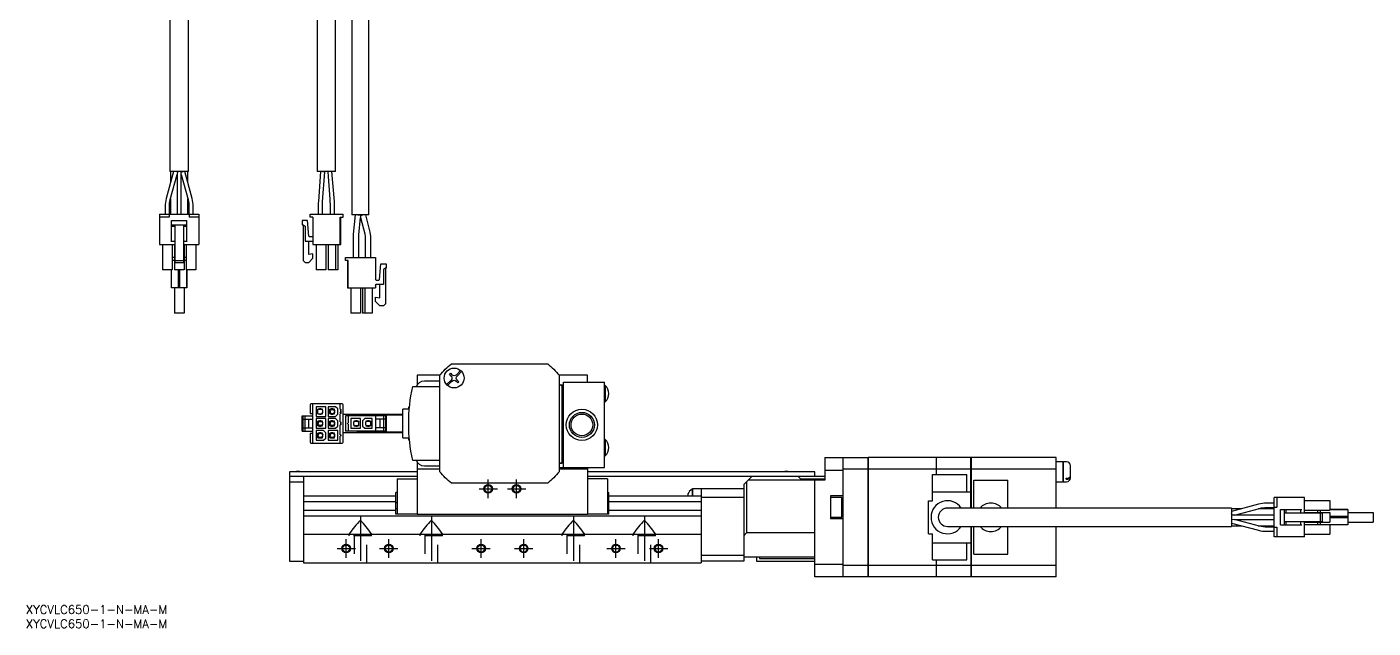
# Model space of a CAD drawing. Extents: x 0 to 964, y -8 to 576.
# Drawn here: x 0.4 to 474.4, y -8 to 203.6 of the extents above; entities that cross this region are included whole.
import ezdxf

# ---------------------------------------------------------------- set-up
doc = ezdxf.new("R2010")
doc.units = 0
doc.header["$LTSCALE"] = 0.5
doc.linetypes.add('CENTER', pattern=[50.8, 31.75, -6.35, 6.35, -6.35])
doc.linetypes.add('DASHED', pattern=[19.05, 12.7, -6.35])
for name, color, linetype in [('MSM_CENTER', 1, 'CENTER'), ('MSM_CONTINUOUS', 7, 'CONTINUOUS'), ('MSM_DASHED', 4, 'DASHED'), ('MSM_NARROW', 5, 'CONTINUOUS'), ('MSM_PART_NUMBER', 7, 'CONTINUOUS')]:
    doc.layers.add(name, color=color, linetype=linetype)
doc.styles.get("Standard").update_dxf_attribs({"font": 'txt.shx', "height": 3, "bigfont": 'bigfont.shx'})

msp = doc.modelspace()

# ---------------------------------------------------------------- linework, layer by layer
at = {"layer": 'MSM_CENTER'}
for p, q in [((162.81, 37.77), (162.81, 44.23)), ((172.81, 37.77), (172.81, 44.23)), ((159.58, 41), (166.04, 41)), ((169.58, 41), (176.04, 41)), ((117.81, 31.5), (117.81, 13)), ((142.81, 31.5), (142.81, 13)), ((192.81, 31.5), (192.81, 13)), ((217.81, 31.5), (217.81, 13)), ((109.58, 20), (116.04, 20)), ((112.81, 16.77), (112.81, 23.23)), ((124.58, 20), (131.04, 20)), ((127.81, 16.77), (127.81, 23.23)), ((157.08, 20), (163.54, 20)), ((160.31, 16.77), (160.31, 23.23)), ((172.08, 20), (178.54, 20)), ((175.31, 16.77), (175.31, 23.23)), ((204.58, 20), (211.04, 20)), ((207.81, 16.77), (207.81, 23.23)), ((219.58, 20), (226.04, 20)), ((222.81, 16.77), (222.81, 23.23))]:
    msp.add_line(p, q, dxfattribs=at)
at = {"layer": 'MSM_CONTINUOUS'}
for p, q in [((50.75, 252.66), (50.75, 152.66)), ((57.25, 152.66), (57.25, 252.66)), ((102.56, 239.66), (102.56, 152.66)), ((109.06, 152.66), (109.06, 239.66)), ((114.81, 232.41), (114.81, 137.41)), ((120.81, 137.41), (120.81, 232.41)), ((51.97, 152.66), (49.43, 143.17)), ((57.25, 152.66), (50.75, 152.66)), ((51, 152.66), (51, 149.03)), ((53.25, 152.66), (53.25, 152.56)), ((53.36, 152.52), (53.25, 151.63)), ((54.75, 137.66), (54.75, 152.66)), ((55.04, 152.66), (54.75, 152.57)), ((58.57, 143.17), (56.03, 152.66)), ((57, 149.03), (57, 152.66)), ((109.06, 152.66), (102.56, 152.66)), ((103.81, 152.66), (103.01, 142.09)), ((104.51, 141.97), (105.31, 152.6)), ((104.56, 152.66), (105.31, 152.6)), ((105.31, 152.6), (105.28, 152.66)), ((106.31, 152.6), (107.08, 142.92)), ((108.65, 142.11), (107.81, 152.66)), ((50.88, 142.78), (53.25, 151.63)), ((53.25, 151.63), (53.25, 137.66)), ((54.75, 151.63), (57.12, 142.78)), ((50.82, 142.56), (50.88, 142.78)), ((51, 143.24), (51, 137.66)), ((57, 137.66), (57, 143.24)), ((107.08, 142.92), (107.18, 140.28)), ((47.1, 137.66), (60.9, 137.66)), ((47.1, 137.66), (47.1, 126.96)), ((49.05, 140.29), (49.05, 137.66)), ((50.5, 137.66), (50.5, 136.66)), ((50.55, 137.66), (50.55, 140.29)), ((57.45, 140.28), (57.45, 137.66)), ((57.5, 137.66), (57.5, 136.66)), ((58.95, 137.66), (58.95, 140.28)), ((60.9, 137.66), (60.9, 126.96)), ((100.11, 137.66), (111.71, 137.66)), ((100.11, 136.66), (100.11, 137.66)), ((102.98, 141.28), (102.98, 137.66)), ((104.48, 137.66), (104.48, 141.28)), ((107.18, 140.28), (107.18, 137.66)), ((108.68, 137.66), (108.68, 141.26)), ((111.71, 136.66), (111.71, 137.66)), ((50.5, 136.66), (47.1, 136.66)), ((51.3, 127.91), (51.3, 135.46)), ((51.3, 135.46), (56.7, 135.46)), ((51.3, 133.96), (56.7, 133.96)), ((51.3, 133.46), (52.5, 133.46)), ((52.5, 133.96), (52.5, 120.66)), ((55.5, 133.96), (55.5, 120.66)), ((55.5, 133.46), (56.7, 133.46)), ((56.7, 127.91), (56.7, 135.46)), ((60.9, 136.66), (57.5, 136.66)), ((97.31, 135.46), (97.31, 133.96)), ((99.22, 135.46), (97.31, 135.46)), ((97.31, 133.96), (97.61, 133.96)), ((97.61, 133.96), (98.31, 133.46)), ((97.61, 133.96), (97.61, 121.36)), ((98.31, 133.46), (98.31, 128.21)), ((99.71, 129.89), (99.22, 135.46)), ((101.11, 136.66), (100.11, 136.66)), ((101.11, 136.66), (101.11, 126.96)), ((110.71, 136.66), (111.71, 136.66)), ((110.71, 126.96), (110.71, 136.66)), ((110.96, 126.96), (110.96, 136.66)), ((120.81, 137.41), (114.81, 137.41)), ((115.95, 137.41), (115.3, 130.6)), ((116.96, 137.41), (117.95, 137.31)), ((117.29, 130.41), (117.87, 136.46)), ((117.81, 137.19), (118.66, 137.41)), ((117.81, 137.19), (117.87, 136.46)), ((117.87, 136.46), (119.35, 130.78)), ((117.94, 137.22), (117.95, 137.31)), ((121.29, 131.28), (119.69, 137.41)), ((51.3, 128.21), (52.5, 128.21)), ((55.5, 128.21), (56.7, 128.21)), ((98.31, 128.21), (100.81, 128.21)), ((99.61, 123.53), (99.61, 128.21)), ((100.81, 129.71), (99.91, 129.71)), ((115.3, 130.6), (115.28, 130.31)), ((115.28, 130.31), (115.28, 122.41)), ((117.28, 130.31), (117.29, 130.41)), ((117.28, 122.41), (117.28, 130.31)), ((119.35, 130.78), (119.48, 129.77)), ((119.48, 129.77), (119.48, 122.41)), ((121.48, 129.77), (121.29, 131.28)), ((121.48, 122.41), (121.48, 129.77)), ((47.1, 126.96), (52.5, 126.96)), ((48.1, 126.96), (48.1, 118.06)), ((51.5, 126.96), (51.5, 118.06)), ((52.3, 126.96), (52.3, 118.06)), ((55.5, 126.96), (60.9, 126.96)), ((55.7, 126.96), (55.7, 118.06)), ((56.5, 126.96), (56.5, 118.06)), ((59.9, 126.96), (59.9, 118.06)), ((101.11, 123.66), (99.61, 123.53)), ((101.11, 126.96), (110.96, 126.96)), ((101.11, 122.16), (101.11, 123.66)), ((102.21, 126.96), (102.21, 118.06)), ((105.61, 126.96), (105.61, 118.06)), ((106.41, 126.96), (106.41, 118.06)), ((109.06, 126.96), (109.06, 118.06)), ((109.81, 126.96), (109.81, 118.06)), ((52.3, 122.41), (51.5, 122.41)), ((52.3, 121.41), (51.5, 121.41)), ((52.5, 121.36), (55.5, 121.36)), ((52.5, 120.66), (55.5, 120.66)), ((56.5, 122.41), (55.7, 122.41)), ((56.5, 121.41), (55.7, 121.41)), ((97.61, 121.36), (98.31, 120.66)), ((98.31, 120.66), (99.61, 120.66)), ((99.61, 120.66), (101.11, 122.16)), ((112.51, 121.41), (112.51, 122.41)), ((112.51, 122.41), (123.11, 122.41)), ((113.51, 121.41), (112.51, 121.41)), ((113.26, 121.41), (113.26, 111.71)), ((113.51, 111.71), (113.51, 121.41)), ((123.11, 122.41), (123.11, 114.76)), ((123.11, 122.41), (123.11, 114.76)), ((124.51, 114.64), (124.99, 120.21)), ((124.99, 120.21), (126.91, 120.21)), ((126.61, 118.71), (125.91, 118.21)), ((126.61, 118.71), (125.91, 118.21)), ((126.91, 118.71), (126.61, 118.71)), ((126.61, 118.71), (126.61, 106.11)), ((126.61, 118.71), (126.61, 106.11)), ((126.91, 120.21), (126.91, 118.71)), ((126.91, 120.21), (126.91, 118.71)), ((51.5, 118.06), (48.1, 118.06)), ((51.3, 111.71), (51.3, 118.06)), ((55.7, 118.06), (52.3, 118.06)), ((53.75, 111.71), (53.75, 118.06)), ((54.25, 111.71), (54.25, 118.06)), ((59.9, 118.06), (56.5, 118.06)), ((56.7, 118.06), (56.7, 114.76)), ((56.7, 114.64), (56.7, 118.06)), ((56.7, 118.06), (56.7, 112.96)), ((56.7, 111.71), (56.7, 118.06)), ((56.7, 114.76), (56.7, 114.46)), ((56.7, 114.46), (56.7, 114.64)), ((105.61, 118.06), (102.21, 118.06)), ((109.81, 118.06), (106.41, 118.06)), ((123.11, 114.75), (123.11, 114.76)), ((123.41, 114.46), (124.31, 114.46)), ((125.91, 118.21), (125.91, 112.96)), ((125.91, 118.21), (125.91, 112.96)), ((56.7, 111.71), (51.3, 111.71)), ((52.3, 111.71), (52.3, 102.81)), ((55.7, 111.71), (55.7, 102.81)), ((55.7, 111.71), (55.7, 102.81)), ((55.7, 111.71), (55.7, 102.81)), ((56.7, 112.96), (56.7, 112.66)), ((56.7, 112.66), (56.7, 111.71)), ((56.7, 111.71), (56.7, 111.71)), ((113.26, 111.71), (123.11, 111.71)), ((114.41, 111.71), (114.41, 102.81)), ((117.81, 111.71), (117.81, 102.81)), ((117.81, 111.71), (117.81, 102.81)), ((118.61, 111.71), (118.61, 102.81)), ((119.36, 111.71), (119.36, 102.81)), ((122.01, 111.71), (122.01, 102.81)), ((122.01, 111.71), (122.01, 102.81)), ((123.11, 112.66), (123.11, 111.71)), ((123.11, 112.66), (123.11, 112.66)), ((123.11, 112.66), (123.11, 111.71)), ((125.91, 112.96), (123.41, 112.96)), ((124.61, 108.28), (124.61, 112.96)), ((123.11, 106.91), (123.11, 108.41)), ((123.11, 108.41), (124.61, 108.28)), ((123.11, 108.41), (124.61, 108.28)), ((124.61, 105.41), (123.11, 106.91)), ((125.91, 105.41), (124.61, 105.41)), ((126.61, 106.11), (125.91, 105.41)), ((126.61, 106.11), (125.91, 105.41)), ((55.7, 102.81), (52.3, 102.81)), ((117.81, 102.81), (114.41, 102.81)), ((122.01, 102.81), (118.61, 102.81)), ((137.81, 81), (137.81, 77.53)), ((145.83, 81), (137.81, 81)), ((145.81, 47.03), (145.81, 80.97)), ((149.15, 81.31), (149.5, 81.66)), ((149.75, 80.71), (149.15, 81.31)), ((149.5, 81.66), (150.1, 81.06)), ((149.84, 85), (183.78, 85)), ((151.51, 81.06), (153.1, 82.65)), ((153.45, 82.29), (151.87, 80.71)), ((197.81, 81), (187.81, 81)), ((187.81, 80.97), (187.81, 47.03)), ((197.81, 78.5), (197.81, 81)), ((136.24, 77), (145.81, 77)), ((140.39, 79), (145.81, 79)), ((148.16, 77.71), (149.75, 79.29)), ((149.44, 78.28), (148.52, 77.35)), ((150.1, 78.94), (149.44, 78.28)), ((152.12, 78.34), (151.51, 78.94)), ((151.87, 79.29), (152.47, 78.69)), ((152.47, 78.69), (152.12, 78.34)), ((188.81, 77), (187.81, 78)), ((189.31, 77.5), (187.81, 77.5)), ((188.81, 50), (188.81, 77)), ((189.31, 77), (188.81, 77)), ((189.31, 48.5), (189.31, 78.5)), ((189.31, 78.5), (203.81, 78.5)), ((203.81, 48.5), (203.81, 78.5)), ((203.97, 77.35), (203.81, 77.35)), ((203.97, 77.35), (203.97, 71.65)), ((189.31, 74.5), (188.81, 74.5)), ((189.31, 72), (188.81, 72)), ((203.81, 71.65), (203.97, 71.65)), ((97.31, 61.3), (97.31, 66.7)), ((97.31, 66.7), (101.11, 66.7)), ((97.61, 61.3), (97.61, 66.7)), ((98.31, 61.3), (98.31, 66.7)), ((100.11, 70.6), (100.11, 67.5)), ((100.11, 67.5), (101.11, 67.5)), ((111.41, 70.9), (100.41, 70.9)), ((101.11, 57.1), (101.11, 70.9)), ((102.21, 69.9), (102.21, 66.5)), ((105.61, 69.9), (102.21, 69.9)), ((102.21, 66.5), (105.61, 66.5)), ((103.36, 69), (102.86, 69)), ((102.86, 67.4), (102.86, 69)), ((104.23, 68.95), (102.86, 68.95)), ((102.86, 67.45), (104.23, 67.45)), ((102.86, 67.4), (103.36, 67.4)), ((103.86, 69.1), (103.36, 69.1)), ((103.36, 68.95), (103.36, 69.1)), ((103.36, 67.45), (103.36, 67.3)), ((103.36, 67.3), (103.86, 67.3)), ((103.86, 68.95), (103.86, 69.1)), ((104.51, 69), (103.86, 69)), ((103.86, 67.3), (103.86, 67.45)), ((103.86, 67.4), (104.51, 67.4)), ((104.61, 68.58), (104.23, 68.95)), ((104.23, 67.45), (104.51, 67.73)), ((104.51, 68.68), (104.51, 69)), ((104.51, 67.73), (104.61, 67.83)), ((104.51, 67.4), (104.51, 67.73)), ((104.61, 67.83), (104.61, 68.58)), ((105.61, 66.5), (105.61, 69.9)), ((109.06, 69.9), (106.41, 69.9)), ((106.41, 69.9), (106.41, 66.5)), ((106.41, 66.5), (109.06, 66.5)), ((107.56, 69), (107.06, 69)), ((107.06, 67.4), (107.06, 69)), ((108.43, 68.95), (107.06, 68.95)), ((107.21, 68.41), (107.06, 67.89)), ((107.06, 67.45), (108.43, 67.45)), ((107.06, 67.4), (107.56, 67.4)), ((108.06, 69.1), (107.56, 69.1)), ((107.56, 68.95), (107.56, 69.1)), ((107.56, 67.45), (107.56, 67.3)), ((107.56, 67.3), (108.06, 67.3)), ((108.06, 68.95), (108.06, 69.1)), ((108.71, 69), (108.06, 69)), ((108.06, 67.3), (108.06, 67.45)), ((108.06, 67.4), (108.71, 67.4)), ((108.81, 68.58), (108.43, 68.95)), ((108.43, 67.45), (108.81, 67.83)), ((108.52, 67.54), (108.65, 67.99)), ((108.71, 68.68), (108.71, 69)), ((108.71, 67.4), (108.71, 67.73)), ((108.81, 67.83), (108.81, 68.58)), ((109.81, 69.15), (109.06, 69.9)), ((109.06, 66.5), (109.81, 67.25)), ((109.81, 67.25), (109.81, 69.15)), ((110.71, 69), (110.71, 70.9)), ((110.71, 68.45), (110.71, 68.5)), ((110.71, 67.9), (110.71, 67.95)), ((110.71, 64.53), (110.71, 67.4)), ((111.71, 57.4), (111.71, 70.6)), ((111.71, 67.25), (132.81, 67.25)), ((112.51, 66.7), (112.51, 61.3)), ((126.91, 66.7), (112.51, 66.7)), ((113.51, 66.7), (113.51, 64.25)), ((117.81, 67), (132.81, 67)), ((120.81, 67), (120.81, 67.25)), ((122.81, 66.7), (122.81, 67)), ((123.11, 66.7), (123.11, 61.3)), ((125.91, 66.7), (125.91, 61.3)), ((126.61, 66.7), (126.61, 61.3)), ((126.91, 66.7), (126.91, 61.3)), ((132.81, 59), (132.81, 69)), ((135.02, 69), (132.81, 69)), ((134.81, 69), (134.81, 69.82)), ((135.09, 69.82), (134.81, 69.82)), ((97.61, 65.5), (101.11, 65.5)), ((97.61, 62.5), (101.11, 62.5)), ((99.61, 62.5), (99.61, 65.5)), ((102.21, 65.7), (102.21, 62.3)), ((105.61, 65.7), (102.21, 65.7)), ((102.21, 62.3), (105.61, 62.3)), ((102.86, 63.2), (102.86, 64.8)), ((103.36, 64.8), (102.86, 64.8)), ((104.23, 64.75), (102.86, 64.75)), ((102.86, 63.25), (104.23, 63.25)), ((102.86, 63.2), (103.36, 63.2)), ((103.86, 64.9), (103.36, 64.9)), ((103.36, 64.75), (103.36, 64.9)), ((103.36, 63.25), (103.36, 63.1)), ((103.36, 63.1), (103.86, 63.1)), ((103.86, 64.75), (103.86, 64.9)), ((104.51, 64.8), (103.86, 64.8)), ((103.86, 63.1), (103.86, 63.25)), ((103.86, 63.2), (104.51, 63.2)), ((104.51, 64.47), (104.23, 64.75)), ((104.23, 63.25), (104.61, 63.62)), ((104.51, 64.47), (104.51, 64.8)), ((104.61, 64.37), (104.51, 64.47)), ((104.51, 63.2), (104.51, 63.52)), ((104.61, 63.62), (104.61, 64.37)), ((105.61, 62.3), (105.61, 65.7)), ((109.06, 65.7), (106.41, 65.7)), ((106.41, 65.7), (106.41, 62.3)), ((106.41, 62.3), (109.06, 62.3)), ((107.56, 64.8), (107.06, 64.8)), ((107.06, 63.2), (107.06, 64.8)), ((108.43, 64.75), (107.06, 64.75)), ((107.06, 64.75), (107.14, 64.75)), ((107.06, 63.25), (108.43, 63.25)), ((107.06, 63.25), (107.14, 63.25)), ((107.06, 63.2), (107.56, 63.2)), ((108.06, 64.9), (107.56, 64.9)), ((107.56, 64.75), (107.56, 64.9)), ((107.56, 63.25), (107.56, 63.1)), ((107.56, 63.1), (108.06, 63.1)), ((108.06, 64.75), (108.06, 64.9)), ((108.71, 64.8), (108.06, 64.8)), ((108.06, 63.1), (108.06, 63.25)), ((108.06, 63.2), (108.71, 63.2)), ((108.71, 64.47), (108.43, 64.75)), ((108.43, 63.25), (108.81, 63.62)), ((108.71, 64.47), (108.71, 64.8)), ((108.81, 64.37), (108.71, 64.47)), ((108.71, 63.2), (108.71, 63.52)), ((108.81, 63.62), (108.81, 64.37)), ((109.81, 64.95), (109.06, 65.7)), ((109.06, 62.3), (109.81, 63.05)), ((109.81, 63.05), (109.81, 64.95)), ((110.71, 63.98), (110.71, 64.03)), ((110.71, 60.05), (110.71, 63.48)), ((113.51, 63.75), (113.51, 61.3)), ((114.41, 65.7), (114.41, 62.3)), ((117.81, 65.7), (114.41, 65.7)), ((114.41, 62.3), (117.81, 62.3)), ((115.78, 64.75), (115.41, 64.37)), ((115.41, 64.37), (115.41, 63.62)), ((115.41, 63.62), (115.78, 63.25)), ((116.16, 64.8), (115.51, 64.8)), ((115.51, 64.8), (115.51, 64.47)), ((115.51, 63.52), (115.51, 63.2)), ((115.51, 63.2), (116.16, 63.2)), ((117.16, 64.75), (115.78, 64.75)), ((115.78, 63.25), (117.16, 63.25)), ((116.66, 64.9), (116.16, 64.9)), ((116.16, 64.9), (116.16, 64.75)), ((116.16, 63.25), (116.16, 63.1)), ((116.16, 63.1), (116.66, 63.1)), ((116.66, 64.9), (116.66, 64.75)), ((117.16, 64.8), (116.66, 64.8)), ((116.66, 63.1), (116.66, 63.25)), ((116.66, 63.2), (117.16, 63.2)), ((117.16, 64.8), (117.16, 63.2)), ((117.81, 62.3), (117.81, 65.7)), ((119.36, 65.7), (118.61, 64.95)), ((118.61, 64.95), (118.61, 63.05)), ((118.61, 63.05), (119.36, 62.3)), ((122.01, 65.7), (119.36, 65.7)), ((119.36, 62.3), (122.01, 62.3)), ((119.98, 64.75), (119.61, 64.37)), ((119.61, 64.37), (119.61, 63.62)), ((119.61, 63.62), (119.98, 63.25)), ((120.36, 64.8), (119.71, 64.8)), ((119.71, 64.8), (119.71, 64.47)), ((119.71, 63.52), (119.71, 63.2)), ((119.71, 63.2), (120.36, 63.2)), ((121.36, 64.75), (119.98, 64.75)), ((119.98, 63.25), (121.36, 63.25)), ((120.86, 64.9), (120.36, 64.9)), ((120.36, 64.9), (120.36, 64.75)), ((120.36, 63.25), (120.36, 63.1)), ((120.36, 63.1), (120.86, 63.1)), ((120.86, 64.9), (120.86, 64.75)), ((121.36, 64.8), (120.86, 64.8)), ((120.86, 63.1), (120.86, 63.25)), ((120.86, 63.2), (121.36, 63.2)), ((121.36, 64.8), (121.36, 63.2)), ((122.01, 62.3), (122.01, 65.7)), ((126.61, 65.5), (123.11, 65.5)), ((126.61, 62.5), (123.11, 62.5)), ((124.61, 65.5), (124.61, 62.5)), ((97.31, 61.3), (101.11, 61.3)), ((100.11, 60.5), (100.11, 57.4)), ((101.11, 60.5), (100.11, 60.5)), ((100.41, 57.1), (111.41, 57.1)), ((102.21, 61.5), (102.21, 58.1)), ((104.86, 61.5), (102.21, 61.5)), ((102.21, 58.1), (104.86, 58.1)), ((103.36, 60.6), (102.86, 60.6)), ((102.86, 59), (102.86, 60.6)), ((104.23, 60.55), (102.86, 60.55)), ((102.86, 59.05), (104.23, 59.05)), ((102.86, 59), (103.36, 59)), ((103.01, 60), (103.16, 60.55)), ((103.86, 60.7), (103.36, 60.7)), ((103.36, 60.55), (103.36, 60.7)), ((103.36, 59.05), (103.36, 58.9)), ((103.36, 58.9), (103.86, 58.9)), ((103.86, 60.55), (103.86, 60.7)), ((104.51, 60.6), (103.86, 60.6)), ((103.86, 58.9), (103.86, 59.05)), ((103.86, 59), (104.51, 59)), ((104.51, 60.28), (104.23, 60.55)), ((104.23, 59.05), (104.61, 59.43)), ((104.61, 60.14), (104.45, 59.6)), ((104.51, 60.28), (104.51, 60.6)), ((104.61, 60.18), (104.51, 60.28)), ((104.51, 59), (104.51, 59.33)), ((104.61, 59.43), (104.61, 60.18)), ((105.61, 60.75), (104.86, 61.5)), ((104.86, 58.1), (105.61, 58.85)), ((105.61, 58.85), (105.61, 60.75)), ((109.81, 61.5), (106.41, 61.5)), ((106.41, 61.5), (106.41, 58.1)), ((106.41, 58.1), (109.81, 58.1)), ((107.56, 60.6), (107.06, 60.6)), ((107.06, 59), (107.06, 60.6)), ((108.43, 60.55), (107.06, 60.55)), ((107.21, 59.59), (107.06, 60.11)), ((107.06, 59.05), (108.43, 59.05)), ((107.06, 59), (107.56, 59)), ((108.06, 60.7), (107.56, 60.7)), ((107.56, 60.55), (107.56, 60.7)), ((107.56, 59.05), (107.56, 58.9)), ((107.56, 58.9), (108.06, 58.9)), ((108.06, 60.55), (108.06, 60.7)), ((108.71, 60.6), (108.06, 60.6)), ((108.06, 58.9), (108.06, 59.05)), ((108.06, 59), (108.71, 59)), ((108.81, 60.18), (108.43, 60.55)), ((108.43, 59.05), (108.81, 59.43)), ((108.52, 60.46), (108.65, 60.01)), ((108.71, 60.28), (108.71, 60.6)), ((108.71, 59), (108.71, 59.33)), ((108.81, 59.43), (108.81, 60.18)), ((109.81, 58.1), (109.81, 61.5)), ((110.71, 57.1), (110.71, 59.55)), ((132.81, 60.75), (111.71, 60.75)), ((126.91, 61.3), (112.51, 61.3)), ((132.81, 61), (117.81, 61)), ((120.81, 60.75), (120.81, 61)), ((122.81, 61), (122.81, 61.3)), ((132.81, 59), (135.02, 59)), ((134.81, 58.18), (134.81, 59)), ((134.81, 58.18), (135.09, 58.18)), ((189.31, 58), (188.81, 58)), ((203.97, 58.35), (203.81, 58.35)), ((203.97, 58.35), (203.97, 52.65)), ((189.31, 55.5), (188.81, 55.5)), ((189.31, 53), (188.81, 53)), ((203.81, 52.65), (203.97, 52.65)), ((145.81, 51), (136.24, 51)), ((137.81, 50.47), (137.81, 32)), ((137.81, 48), (145.81, 48)), ((145.81, 49), (140.39, 49)), ((187.81, 50.1), (188.81, 50.1)), ((187.81, 50), (188.81, 50)), ((187.81, 48.5), (203.81, 48.5)), ((187.81, 48), (197.81, 48)), ((197.81, 48.5), (197.81, 32)), ((281.31, 52), (281.31, 44)), ((281.31, 52), (296.51, 52)), ((287.81, 47.5), (281.31, 47.5)), ((287.81, 10), (287.81, 52)), ((296.51, 47.97), (287.81, 47.97)), ((296.51, 52), (296.51, 10)), ((296.56, 51.95), (296.51, 51.95)), ((296.56, 47.71), (296.51, 47.71)), ((296.56, 52), (296.56, 10)), ((320.51, 52), (296.56, 52)), ((320.51, 47.97), (296.56, 47.97)), ((320.51, 52), (320.51, 46)), ((320.56, 51.95), (320.51, 51.95)), ((320.56, 47.71), (320.51, 47.71)), ((320.56, 52), (320.56, 46)), ((332.81, 52), (320.56, 52)), ((332.81, 47.97), (320.56, 47.97)), ((332.81, 34.25), (332.81, 52)), ((332.86, 51.95), (332.81, 51.95)), ((332.86, 47.71), (332.81, 47.71)), ((332.86, 52), (332.86, 34.25)), ((362.81, 52), (332.86, 52)), ((362.81, 47.97), (332.86, 47.97)), ((362.81, 34.25), (362.81, 52)), ((365.31, 50.5), (362.81, 50.5)), ((365.31, 43.5), (365.31, 50.5)), ((365.36, 50.45), (365.31, 50.45)), ((365.36, 43.5), (365.36, 50.5)), ((366.51, 50.5), (365.36, 50.5)), ((367.81, 44.8), (367.81, 49.2)), ((92.81, 47), (92.81, 45.6)), ((137.81, 47), (92.81, 47)), ((92.81, 45.6), (92.91, 45.5)), ((92.81, 45.5), (137.81, 45.5)), ((92.81, 45.5), (92.81, 15.5)), ((92.81, 43.5), (97.81, 43.5)), ((97.81, 45.5), (97.81, 15)), ((130.81, 44.5), (137.81, 44.5)), ((130.81, 44.5), (130.81, 32.1)), ((183.78, 43), (149.84, 43)), ((277.81, 47), (197.81, 47)), ((197.81, 45.5), (281.31, 45.5)), ((204.81, 44.5), (197.81, 44.5)), ((204.81, 44.5), (204.81, 32.1)), ((252.81, 42.5), (255.81, 45.5)), ((253.81, 43.5), (253.81, 25.5)), ((277.71, 44), (254.31, 44)), ((271.81, 45.5), (272.81, 44.5)), ((272.81, 44.5), (281.31, 44.5)), ((277.71, 45.5), (277.81, 45.6)), ((277.72, 44.01), (277.71, 44)), ((277.71, 44), (277.71, 25.5)), ((277.72, 44.01), (277.72, 44.5)), ((277.72, 44.01), (277.81, 43.97)), ((277.81, 45.6), (277.81, 47)), ((277.81, 10), (277.81, 44.5)), ((281.31, 44), (277.81, 44)), ((319.31, 36.78), (319.31, 46)), ((319.31, 46), (331.31, 46)), ((331.31, 40), (331.31, 46)), ((333.81, 34.25), (333.81, 44)), ((333.81, 44), (345.81, 44)), ((345.81, 34.25), (345.81, 44)), ((362.81, 43.5), (365.31, 43.5)), ((365.31, 43.55), (365.36, 43.55)), ((365.36, 43.5), (366.51, 43.5)), ((366.31, 44.71), (366.51, 44.71)), ((366.31, 44.35), (366.31, 44.71)), ((366.31, 44.35), (366.51, 44.35)), ((97.81, 38.5), (130.31, 38.5)), ((130.81, 39.7), (130.31, 39.7)), ((130.31, 32.1), (130.31, 39.7)), ((204.81, 39.7), (205.31, 39.7)), ((205.31, 32.1), (205.31, 39.7)), ((205.31, 38.5), (237.81, 38.5)), ((233.16, 39.21), (233.16, 38.5)), ((234.61, 40.86), (234.61, 38.5)), ((234.81, 40.86), (234.61, 40.86)), ((252.81, 41), (234.81, 41)), ((234.81, 41), (234.81, 38.5)), ((237.81, 41), (237.81, 15)), ((252.81, 38), (237.81, 38)), ((252.81, 42.5), (252.81, 15.5)), ((287.81, 38.5), (283.31, 38.5)), ((283.31, 38.5), (283.31, 30.5)), ((287.31, 38), (283.31, 38)), ((287.31, 31), (287.31, 38)), ((319.31, 40), (332.81, 40)), ((97.81, 36.54), (130.31, 36.54)), ((97.81, 33.46), (130.31, 33.46)), ((130.81, 36.03), (130.31, 36.03)), ((130.81, 33.98), (130.31, 33.98)), ((204.81, 36.03), (205.31, 36.03)), ((204.81, 33.98), (205.31, 33.98)), ((205.31, 36.54), (237.81, 36.54)), ((205.31, 33.46), (237.81, 33.46)), ((317.81, 25.22), (317.81, 36.78)), ((317.81, 36.78), (319.31, 36.78)), ((424.56, 34.25), (324.56, 34.25)), ((434.04, 35.57), (424.56, 33.03)), ((424.56, 34.25), (424.56, 27.75)), ((428.19, 34), (424.56, 34)), ((425.59, 31.75), (434.43, 34.12)), ((439.56, 34), (433.98, 34)), ((439.56, 35.95), (436.93, 35.95)), ((436.93, 34.45), (439.56, 34.45)), ((439.56, 24.1), (439.56, 37.9)), ((450.26, 37.9), (439.56, 37.9)), ((439.56, 34.5), (440.56, 34.5)), ((440.56, 37.9), (440.56, 34.5)), ((441.76, 28.3), (441.76, 33.7)), ((441.76, 33.7), (449.31, 33.7)), ((443.26, 28.3), (443.26, 33.7)), ((443.76, 32.5), (443.76, 33.7)), ((449.01, 32.5), (449.01, 33.7)), ((450.26, 32.5), (450.26, 37.9)), ((450.26, 36.9), (459.16, 36.9)), ((450.26, 33.5), (459.16, 33.5)), ((454.81, 33.5), (454.81, 32.7)), ((455.81, 33.5), (455.81, 32.7)), ((459.16, 36.9), (459.16, 33.5)), ((459.16, 33.7), (462.46, 33.7)), ((462.57, 33.7), (459.16, 33.7)), ((459.16, 33.7), (464.26, 33.7)), ((465.51, 33.7), (459.16, 33.7)), ((462.46, 33.7), (462.76, 33.7)), ((462.76, 33.7), (462.57, 33.7)), ((464.26, 33.7), (464.56, 33.7)), ((464.56, 33.7), (465.51, 33.7)), ((465.51, 33.7), (465.51, 33.7)), ((465.51, 33.7), (465.51, 28.3)), ((97.81, 31.5), (237.81, 31.5)), ((137.81, 32.1), (130.31, 32.1)), ((197.81, 32), (137.81, 32)), ((205.31, 32.1), (197.81, 32.1)), ((283.31, 31), (287.31, 31)), ((287.81, 30.5), (283.31, 30.5)), ((424.56, 32.04), (424.65, 31.75)), ((439.56, 31.75), (424.56, 31.75)), ((424.56, 30.25), (424.65, 30.25)), ((424.56, 28.97), (434.05, 26.43)), ((424.69, 30.36), (425.59, 30.25)), ((425.59, 30.25), (439.56, 30.25)), ((434.44, 27.88), (425.59, 30.25)), ((443.26, 32.5), (456.56, 32.5)), ((443.26, 29.5), (456.56, 29.5)), ((443.76, 28.3), (443.76, 29.5)), ((449.01, 28.3), (449.01, 29.5)), ((450.26, 32.7), (459.16, 32.7)), ((450.26, 24.1), (450.26, 29.5)), ((450.26, 29.3), (459.16, 29.3)), ((450.26, 28.5), (459.16, 28.5)), ((454.81, 29.3), (454.81, 28.5)), ((455.81, 29.3), (455.81, 28.5)), ((455.86, 29.5), (455.86, 32.5)), ((456.56, 29.5), (456.56, 32.5)), ((459.16, 32.7), (459.16, 29.3)), ((465.51, 31.25), (459.16, 31.25)), ((465.51, 30.75), (459.16, 30.75)), ((459.16, 28.5), (459.16, 25.1)), ((465.51, 32.7), (474.41, 32.7)), ((465.51, 32.7), (474.41, 32.7)), ((465.51, 32.7), (474.41, 32.7)), ((465.51, 29.3), (474.41, 29.3)), ((474.41, 32.7), (474.41, 29.3)), ((97.81, 25), (237.81, 25)), ((114.07, 25), (113.91, 25.13)), ((121.55, 25), (121.71, 25.13)), ((139.07, 25), (138.91, 25.13)), ((146.55, 25), (146.71, 25.13)), ((189.07, 25), (188.91, 25.13)), ((196.55, 25), (196.71, 25.13)), ((214.07, 25), (213.91, 25.13)), ((221.55, 25), (221.71, 25.13)), ((252.81, 24.5), (253.81, 25.5)), ((277.71, 25.5), (253.81, 25.5)), ((277.71, 25.5), (277.72, 25.49)), ((277.72, 25.49), (277.81, 25.53)), ((277.72, 25.49), (277.72, 17.01)), ((317.81, 25.22), (319.31, 25.22)), ((319.31, 16), (319.31, 25.22)), ((324.56, 27.75), (424.56, 27.75)), ((332.81, 27.75), (332.81, 10)), ((332.86, 27.75), (332.86, 10)), ((333.81, 18), (333.81, 27.75)), ((345.81, 18), (345.81, 27.75)), ((362.81, 10), (362.81, 27.75)), ((424.56, 28), (428.19, 28)), ((433.98, 28), (439.56, 28)), ((434.65, 27.82), (434.43, 27.88)), ((439.56, 27.55), (436.92, 27.55)), ((436.92, 26.05), (439.56, 26.05)), ((439.56, 27.5), (440.56, 27.5)), ((450.26, 24.1), (439.56, 24.1)), ((440.56, 27.5), (440.56, 24.1)), ((441.76, 28.3), (449.31, 28.3)), ((450.26, 25.1), (459.16, 25.1)), ((465.51, 28.3), (459.16, 28.3)), ((319.31, 22), (332.81, 22)), ((331.31, 16), (331.31, 22)), ((92.81, 15.5), (97.81, 15.5)), ((97.81, 15), (237.81, 15)), ((252.81, 17.5), (237.81, 17.5)), ((252.81, 15.5), (237.81, 15.5)), ((277.71, 17), (252.81, 17)), ((257.31, 17), (257.31, 15.5)), ((257.31, 15.5), (277.81, 15.5)), ((258.31, 17), (258.31, 16.5)), ((258.31, 16.5), (277.81, 16.5)), ((277.72, 17.01), (277.71, 17)), ((277.81, 17.1), (277.72, 17.01)), ((277.81, 14.5), (287.81, 14.5)), ((296.56, 14.29), (296.51, 14.29)), ((319.31, 16), (331.31, 16)), ((320.51, 16), (320.51, 10)), ((320.56, 14.29), (320.51, 14.29)), ((320.56, 16), (320.56, 10)), ((332.86, 14.29), (332.81, 14.29)), ((333.81, 18), (345.81, 18)), ((296.51, 10), (277.81, 10)), ((296.51, 14.03), (287.81, 14.03)), ((296.56, 10.05), (296.51, 10.05)), ((320.51, 14.03), (296.56, 14.03)), ((320.51, 10), (296.56, 10)), ((320.56, 10.05), (320.51, 10.05)), ((332.81, 14.03), (320.56, 14.03)), ((332.81, 10), (320.56, 10)), ((332.86, 10.05), (332.81, 10.05)), ((362.81, 14.03), (332.86, 14.03)), ((362.81, 10), (332.86, 10))]:
    msp.add_line(p, q, dxfattribs=at)
for centre, radius in [((150.81, 80), 3.5), ((107.93, 68.2), 0.75), ((195.81, 63.5), 5.5), ((195.81, 63.5), 4.42), ((195.81, 63.5), 3.82), ((103.73, 64), 0.75), ((107.93, 64), 0.75), ((103.73, 59.8), 0.75), ((107.93, 59.8), 0.75), ((162.81, 41), 1.23), ((172.81, 41), 1.23), ((112.81, 20), 1.23), ((127.81, 20), 1.23), ((160.31, 20), 1.23), ((175.31, 20), 1.23), ((207.81, 20), 1.23), ((222.81, 20), 1.23)]:
    msp.add_circle(centre, radius, dxfattribs=at)
for centre, radius, start, end in [((51.68, 148.04), 4.79, 69.3932, 74.5796), ((53.03, 160.95), 8.64, 281.4468, 286.3187), ((106.39, 152.6), 0.0773, 129.0479, 179.5838), ((60.16, 140.29), 11.11, 165, 180.006), ((47.8, 140.29), 11.15, 359.9911, 15.0006), ((113.73, 141.28), 10.75, 175.7108, 180), ((97.93, 141.26), 10.75, 360, 4.548), ((123.41, 114.76), 0.3, 180, 270), ((123.41, 114.76), 0.3, 180, 270), ((124.31, 114.66), 0.2, 270, 355), ((123.41, 112.66), 0.3, 90, 180), ((201.61, 74.5), 3.7, 0, 50.3692), ((201.61, 74.5), 3.7, 309.6308, 0), ((100.41, 70.6), 0.3, 90, 180), ((111.41, 70.6), 0.3, 360, 90), ((117.81, 64), 3, 64.1588, 115.8426), ((100.41, 57.4), 0.3, 180, 270), ((111.41, 57.4), 0.3, 270, 360), ((117.81, 64), 3, 244.1588, 295.8426), ((201.61, 55.5), 3.7, 0, 50.3692), ((201.61, 55.5), 3.7, 309.6308, 0), ((366.51, 49.2), 1.3, 0, 90), ((95.8, 44.2), 3, 89.8556, 111.04), ((95.81, 44.2), 3, 68.96, 90.1444), ((267.8, 44.2), 3, 89.8556, 111.04), ((267.81, 44.2), 3, 68.96, 90.1444), ((366.53, 46.32), 1.61, 269.2584, 304.7863), ((366.51, 44.8), 1.3, 270, 360), ((366.52, 46.02), 1.66, 269.4455, 299.7231), ((366.92, 45.35), 0.891, 298.7486, 355.0367), ((367, 45.67), 0.809, 303.6126, 357.2927), ((236.18, 38.02), 3.25, 118.9402, 158.4426), ((324.56, 31), 5.82, 33.9465, 326.0534), ((324.56, 31), 3.25, 90, 270), ((339.81, 31), 5, 40.5416, 139.4584), ((436.93, 24.8), 11.15, 89.9911, 105.0006), ((140.23, 8.04), 31.38, 135.6092, 147.0188), ((95.38, 8.04), 31.38, 32.9812, 44.3908), ((165.23, 8.04), 31.38, 135.6092, 147.0188), ((120.38, 8.04), 31.38, 32.9812, 44.3908), ((215.23, 8.04), 31.38, 135.6092, 147.0188), ((170.38, 8.04), 31.38, 32.9812, 44.3908), ((240.23, 8.04), 31.38, 135.6092, 147.0188), ((195.38, 8.04), 31.38, 32.9812, 44.3908), ((419.63, 30.87), 5.17, 9.8115, 17.9539), ((429.17, 28.68), 4.79, 159.3932, 164.5796), ((339.81, 31), 5, 220.5416, 319.4584), ((436.92, 37.16), 11.11, 255, 270.006)]:
    msp.add_arc(centre, radius, start, end, dxfattribs=at)
at = {"layer": 'MSM_CONTINUOUS', "extrusion": (0, 0, -1)}
for centre, radius, start, end in [((-60.16, 140.29), 9.61, 359.9909, 15.0002), ((-60.21, 140.29), 9.66, 359.995, 13.4337), ((-47.8, 140.29), 9.65, 165.0035, 180.008), ((-113.73, 141.28), 9.25, 0, 4.2892), ((-99.91, 129.91), 0.2, 270, 355), ((-100.81, 130.01), 0.3, 180, 270), ((-100.81, 127.91), 0.3, 90, 180), ((-123.41, 114.76), 0.3, 270, 0), ((-123.41, 114.76), 0.3, 270, 0), ((-123.41, 112.66), 0.3, 0, 90), ((-123.41, 112.66), 0.3, 0, 90), ((-166.81, 64), 27, 38.9424, 51.0576), ((-149.04, 80), 1, 135, 225), ((-150.81, 81.77), 1, 225, 315), ((-152.57, 80), 1, 315, 45), ((-166.81, 64), 27, 128.9424, 141.0576), ((-194.81, 64), 60, 347.4867, 12.5133), ((-140.39, 76), 3, 19.4712, 90), ((-150.81, 78.23), 1, 45, 135), ((-110.71, 68.75), 0.25, 90, 270), ((-110.71, 68.2), 0.25, 90, 270), ((-110.71, 67.65), 0.25, 90, 270), ((-110.71, 64.28), 0.25, 90, 270), ((-110.71, 63.73), 0.25, 90, 270), ((-113.51, 64), 0.25, 269.9993, 89.9993), ((-116.28, 64), 1, 131.4089, 151.0443), ((-116.28, 64), 1, 208.9543, 228.5897), ((-120.48, 64), 1, 131.4089, 151.0443), ((-120.48, 64), 1, 208.9543, 228.5897), ((-110.71, 59.8), 0.25, 90, 270), ((-140.39, 52), 3, 270, 340.5288), ((-166.81, 64), 27, 308.9424, 321.0576), ((-166.81, 64), 27, 218.9424, 231.0576), ((-436.93, 24.8), 9.65, 75.0035, 90.008), ((-436.92, 37.16), 9.61, 269.9909, 285.0002), ((-436.93, 37.21), 9.66, 269.995, 283.4337)]:
    msp.add_arc(centre, radius, start, end, dxfattribs=at)
at = {"layer": 'MSM_DASHED'}
for p, q in [((113.91, 24.5), (113.91, 25.13)), ((121.71, 24.5), (113.91, 24.5)), ((115.56, 24.5), (115.56, 15)), ((120.06, 15), (120.06, 24.5)), ((121.71, 24.5), (121.71, 25.13)), ((138.91, 24.5), (138.91, 25.13)), ((146.71, 24.5), (138.91, 24.5)), ((140.56, 24.5), (140.56, 15)), ((145.06, 15), (145.06, 24.5)), ((146.71, 24.5), (146.71, 25.13)), ((188.91, 24.5), (188.91, 25.13)), ((196.71, 24.5), (188.91, 24.5)), ((190.56, 24.5), (190.56, 15)), ((195.06, 15), (195.06, 24.5)), ((196.71, 24.5), (196.71, 25.13)), ((213.91, 24.5), (213.91, 25.13)), ((221.71, 24.5), (213.91, 24.5)), ((215.56, 24.5), (215.56, 15)), ((220.06, 15), (220.06, 24.5)), ((221.71, 24.5), (221.71, 25.13))]:
    msp.add_line(p, q, dxfattribs=at)
at = {"layer": 'MSM_NARROW'}
for centre in [(162.81, 41), (172.81, 41), (112.81, 20), (127.81, 20), (160.31, 20), (175.31, 20), (207.81, 20), (222.81, 20)]:
    msp.add_circle(centre, 1.5, dxfattribs=at)

# ---------------------------------------------------------------- texts
at = {"layer": 'MSM_PART_NUMBER'}
for p in [(0, -3), (0, -8)]:
    msp.add_text('XYCVLC650-1-N-MA-M', height=3, dxfattribs=at).set_placement(p)

doc.saveas('drawing.dxf')
